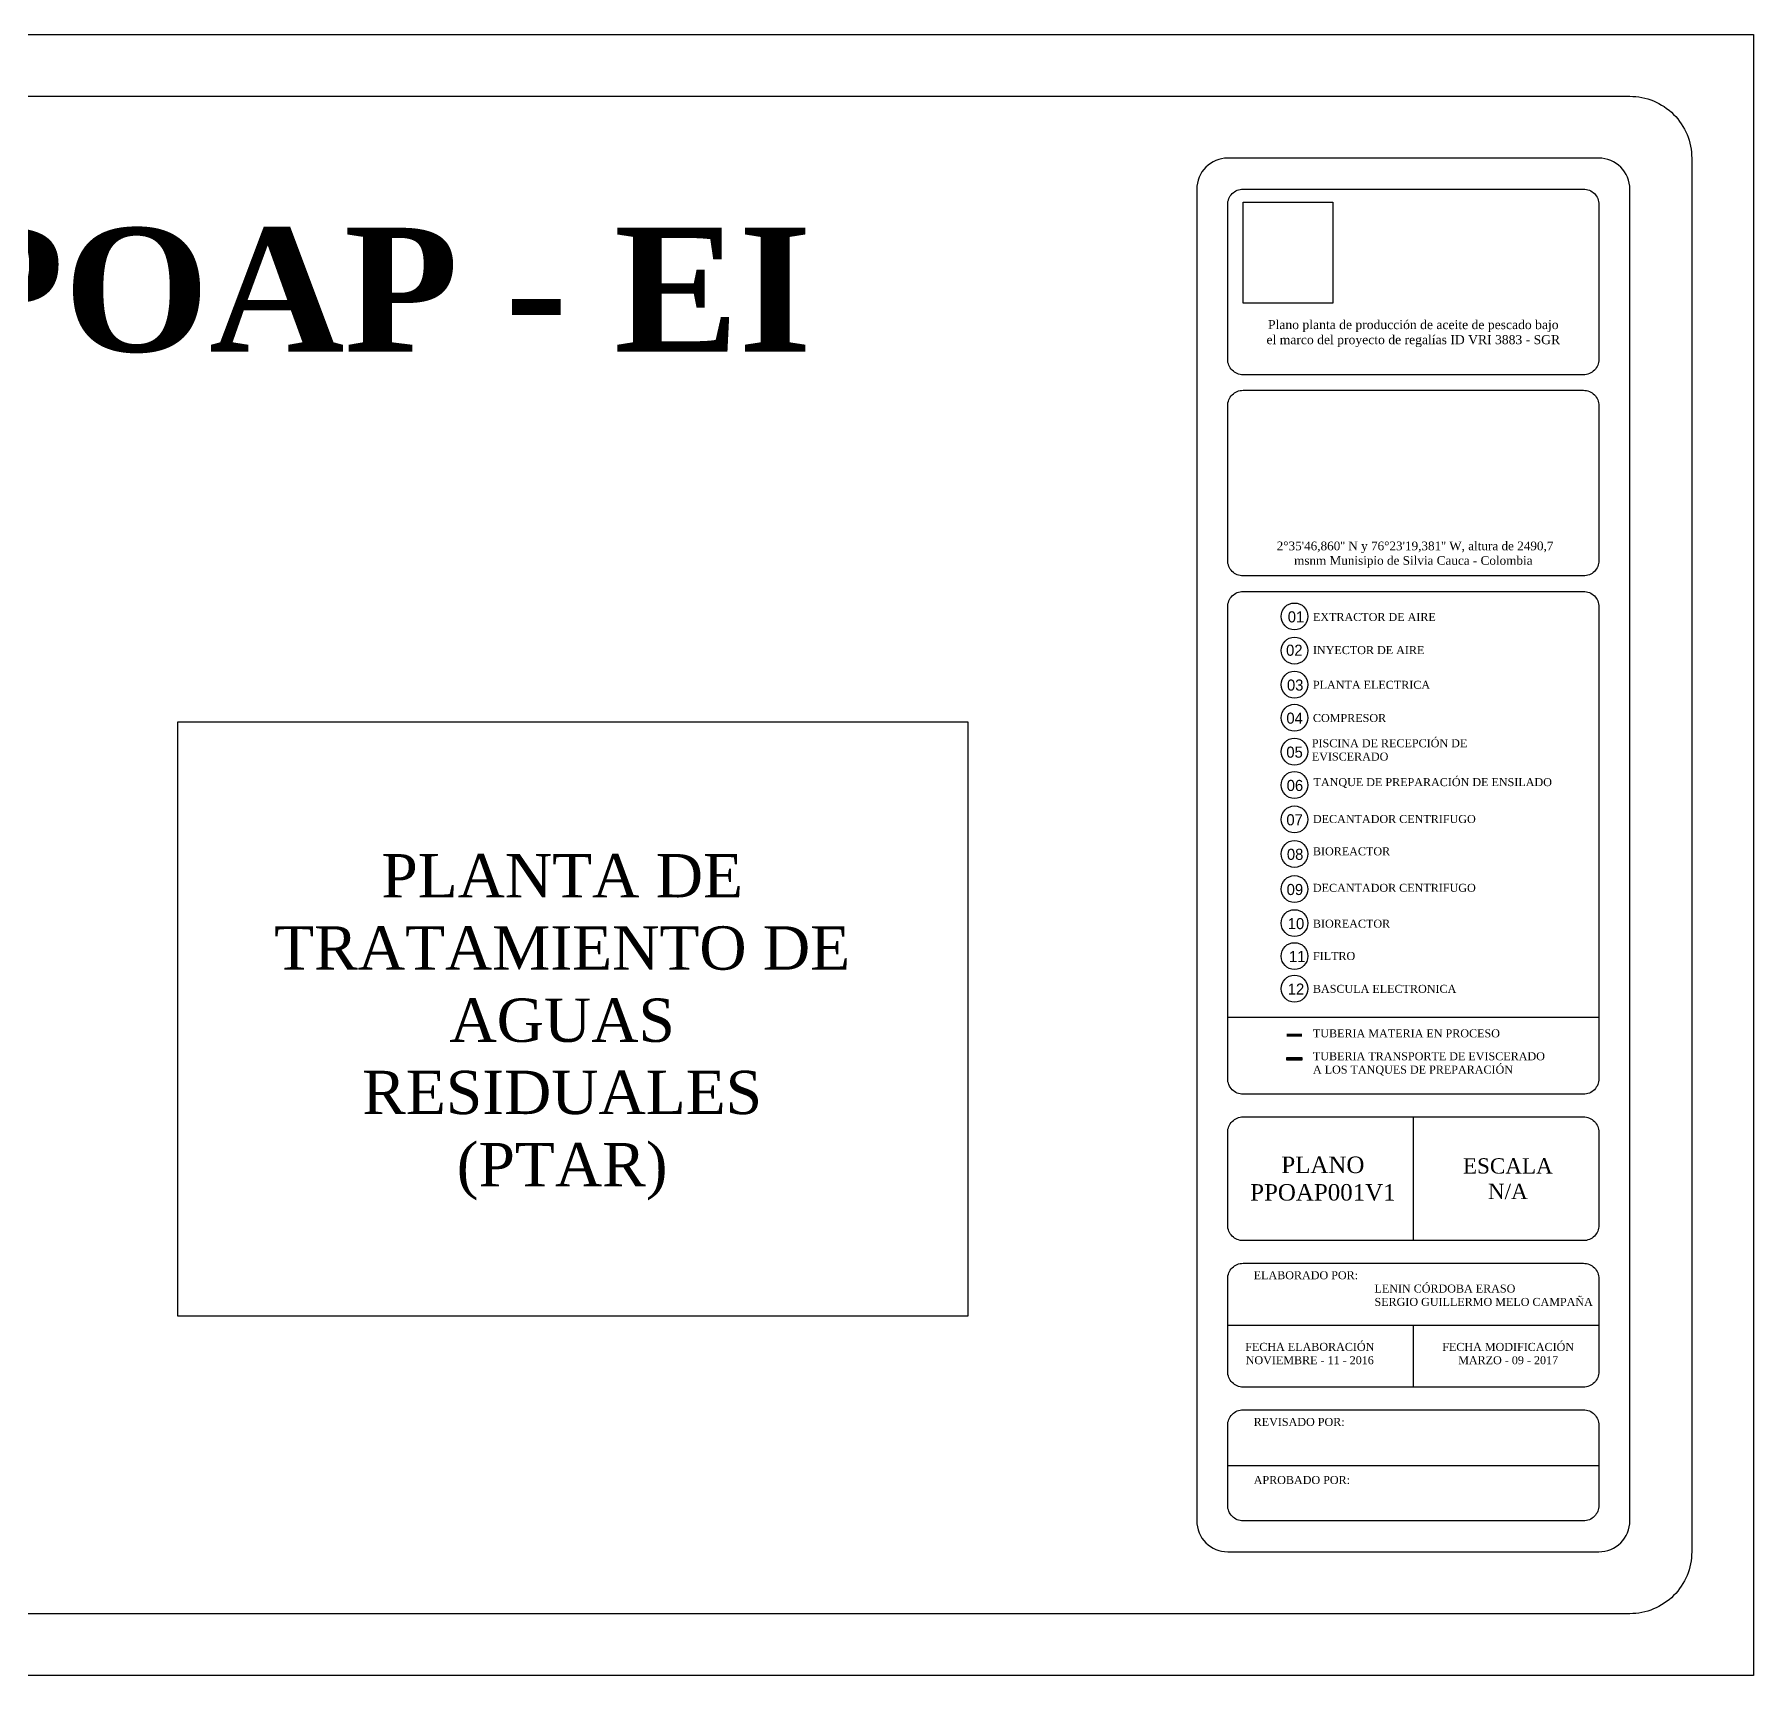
# Model space of a CAD drawing. Header units: millimetres. Extents: x 272.2 to 333.1, y 220.9 to 247.4.
# Drawn here: x 305.27 to 333.05, y 220.9 to 247.42 of the extents above; entities that cross this region are included whole.
import ezdxf

# ---------------------------------------------------------------- set-up
doc = ezdxf.new("R2010")
doc.units = ezdxf.units.MM
doc.layers.add('TUBERIA', color=170, linetype='Continuous')
doc.layers.add('TUBERIA 2', color=50, linetype='Continuous')
doc.styles.add('ERNE50', font='times.ttf', dxfattribs={"height": 0.15})
picture_1 = doc.add_image_def('image1.jpg', size_in_pixel=(210, 237))

msp = doc.modelspace()

# ---------------------------------------------------------------- hatches: boundary and pattern name
at = {"layer": 'TUBERIA 2'}
h = msp.add_hatch(color=256, dxfattribs=at)
h.set_gradient(color1=(0, 0, 255), color2=(14, 31, 185), tint=1)
h.paths.add_polyline_path([(325.751, 231.266), (325.508, 231.266), (325.508, 231.225), (325.751, 231.225)])
h = msp.add_hatch(color=256, dxfattribs=at)
h.set_gradient(color1=(249, 245, 6), color2=(250, 246, 10), tint=1)
h.paths.add_polyline_path([(325.508, 230.885), (325.751, 230.885), (325.751, 230.844), (325.508, 230.844)])

# ---------------------------------------------------------------- linework, layer by layer
for p, q in [((324.552, 231.54), (330.552, 231.54)), ((327.552, 229.928), (327.552, 227.928)), ((324.552, 226.562), (330.552, 226.562)), ((327.552, 226.562), (327.552, 225.562)), ((324.552, 224.298), (330.552, 224.298))]:
    msp.add_line(p, q)
for points in [[(333.052, 220.901), (272.15, 220.901), (272.15, 247.417), (333.052, 247.417)], [(307.584, 236.309), (320.355, 236.309), (320.355, 226.708), (307.584, 226.708)]]:
    msp.add_lwpolyline(points, close=True)
for points in [[(331.052, 221.901), (274.15, 221.901, -0.414214), (273.15, 222.901), (273.15, 245.417, -0.414214), (274.15, 246.417), (331.052, 246.417, -0.414214), (332.052, 245.417), (332.052, 222.901, -0.414214)], [(330.552, 245.417), (324.552, 245.417, 0.414214), (324.052, 244.917), (324.052, 223.401, 0.414214), (324.552, 222.901), (330.552, 222.901, 0.414214), (331.052, 223.401), (331.052, 244.917, 0.414214)], [(324.802, 244.917), (330.302, 244.917, -0.414214), (330.552, 244.667), (330.552, 242.167, -0.414214), (330.302, 241.917), (324.802, 241.917, -0.414214), (324.552, 242.167), (324.552, 244.667, -0.414214)], [(324.802, 241.667), (330.302, 241.667, -0.414214), (330.552, 241.417), (330.552, 238.917, -0.414214), (330.302, 238.667), (324.802, 238.667, -0.414214), (324.552, 238.917), (324.552, 241.417, -0.414214)], [(324.802, 238.417), (330.302, 238.417, -0.414214), (330.552, 238.167), (330.552, 230.544, -0.414214), (330.302, 230.294), (324.802, 230.294, -0.414214), (324.552, 230.544), (324.552, 238.167, -0.414214)], [(324.802, 229.928), (330.302, 229.928, -0.414214), (330.552, 229.678), (330.552, 228.178, -0.414214), (330.302, 227.928), (324.802, 227.928, -0.414214), (324.552, 228.178), (324.552, 229.678, -0.414214)], [(324.802, 227.562), (330.302, 227.562, -0.414214), (330.552, 227.312), (330.552, 225.812, -0.414214), (330.302, 225.562), (324.802, 225.562, -0.414214), (324.552, 225.812), (324.552, 227.312, -0.414214)], [(324.802, 225.195), (330.302, 225.195, -0.414214), (330.552, 224.945), (330.552, 223.651, -0.414214), (330.302, 223.401), (324.802, 223.401, -0.414214), (324.552, 223.651), (324.552, 224.945, -0.414214)]]:
    msp.add_lwpolyline(points, format="xyb", close=True)
for centre in [(325.632, 238.013), (325.632, 237.461), (325.632, 236.911), (325.632, 236.376), (325.632, 235.828), (325.632, 235.289), (325.632, 234.734), (325.632, 234.176), (325.632, 233.608), (325.632, 233.058), (325.632, 232.525), (325.632, 231.999)]:
    msp.add_circle(centre, 0.217)
at = {"layer": 'TUBERIA'}
msp.add_line((325.508, 231.266), (325.751, 231.266), dxfattribs=at)
at = {"layer": 'TUBERIA 2'}
msp.add_line((325.508, 230.885), (325.751, 230.885), dxfattribs=at)
msp.add_lwpolyline([(325.508, 230.885), (325.751, 230.885), (325.751, 230.844), (325.508, 230.844)], close=True, dxfattribs=at)

# ---------------------------------------------------------------- texts
at = {"attachment_point": 1}
for s, insert, char_height, width in [('{\\fTimes New Roman|b1|i0|c0|p18;PLANO PLANTA  POAP - EI}', (278.639, 244.293), 2, 56.88292), ('01', (325.523, 238.096), 0.1791, 0.24758), ('02', (325.496, 237.557), 0.1791, 0.24758), ('03', (325.51, 236.994), 0.1791, 0.24758), ('04', (325.501, 236.459), 0.1791, 0.24758), ('05', (325.5, 235.91), 0.1791, 0.24758), ('06', (325.506, 235.372), 0.1791, 0.24758), ('07', (325.501, 234.817), 0.1791, 0.24758), ('08', (325.509, 234.259), 0.1791, 0.24758), ('09', (325.505, 233.691), 0.1791, 0.24758), ('10', (325.523, 233.14), 0.1791, 0.24758), ('11', (325.543, 232.608), 0.1791, 0.24758), ('12', (325.523, 232.082), 0.1791, 0.24758)]:
    msp.add_mtext(s, dxfattribs=dict(at, insert=insert, char_height=char_height, width=width))
at = {"color": 0, "style": 'ERNE50'}
for s, insert, char_height, width, attachment_point in [('Plano planta de producción de aceite de pescado bajo el marco del proyecto de regalías ID VRI 3883 - SGR ', (327.552, 242.582), 0.145808, 4.80524, 5), ("{\\fArial|b0|i0|c0|p34;\\H0.8333x; \\fTimes New Roman|b0|i0|c0|p18;\\H0.96x;2°35'46,860'' N y 76°23'19,381'' W, altura de 2490,7 msnm Munisipio de Silvia Cauca - Colombia }", (327.552, 239.012), 0.176114, 4.99484, 5), ('EXTRACTOR DE AIRE ', (325.93, 238.069), 0.12932, 2.58624, 1), ('INYECTOR DE AIRE ', (325.93, 237.534), 0.12932, 2.58624, 1), ('PLANTA ELECTRICA', (325.93, 236.973), 0.12932, 2.58624, 1), ('COMPRESOR', (325.93, 236.437), 0.1293, 2.58624, 1), ('PISCINA DE RECEPCIÓN DE EVISCERADO', (325.912, 236.029), 0.12932, 2.58624, 1), ('TANQUE DE PREPARACIÓN DE ENSILADO', (325.94, 235.401), 0.12932, 4.02066, 1), ('DECANTADOR CENTRIFUGO', (325.93, 234.805), 0.12932, 2.58624, 1), ('BIOREACTOR ', (325.93, 234.283), 0.12932, 2.58624, 1), ('PLANTA DE TRATAMIENTO DE AGUAS RESIDUALES \\P(PTAR) ', (313.796, 234.174), 0.7, 10.02439, 2), ('DECANTADOR CENTRIFUGO', (325.93, 233.693), 0.12932, 2.58624, 1), ('BIOREACTOR ', (325.93, 233.114), 0.12932, 2.58624, 1), ('FILTRO ', (325.93, 232.592), 0.1293, 2.58624, 1), ('BASCULA ELECTRONICA', (325.93, 232.061), 0.12932, 2.58624, 1), ('TUBERIA MATERIA EN PROCESO', (325.93, 231.342), 0.12932, 3.26651, 1), ('TUBERIA TRANSPORTE DE EVISCERADO A LOS TANQUES DE PREPARACIÓN ', (325.93, 230.972), 0.12932, 3.78761, 1), ('PLANO PPOAP001V1', (326.091, 228.928), 0.26672, 0.87829, 5), ('ESCALA N/A', (329.08, 228.928), 0.247, 1.13991, 5), ('ELABORADO POR: \\P                                        LENIN CÓRDOBA ERASO \\P                                        SERGIO GUILLERMO MELO CAMPAÑA', (324.973, 227.153), 0.12921, 5.57875, 4), ('FECHA ELABORACIÓN\\PNOVIEMBRE - 11 - 2016', (325.879, 226.103), 0.12921, 2.65675, 5), ('FECHA MODIFICACIÓN\\PMARZO - 09 - 2017', (329.085, 226.103), 0.12921, 2.65675, 5), ('REVISADO POR: ', (324.973, 224.998), 0.12921, 1.7684, 4), ('APROBADO POR: ', (324.973, 224.06), 0.12921, 1.7684, 4)]:
    msp.add_mtext(s, dxfattribs=dict(at, insert=insert, char_height=char_height, width=width, attachment_point=attachment_point))

# ---------------------------------------------------------------- pictures from other files: only their frames are drawn
image = msp.add_image(picture_1, insert=(324.802, 243.074), size_in_units=(1.447, 1.633))
image.dxf.flags = 7

doc.saveas('drawing.dxf')
